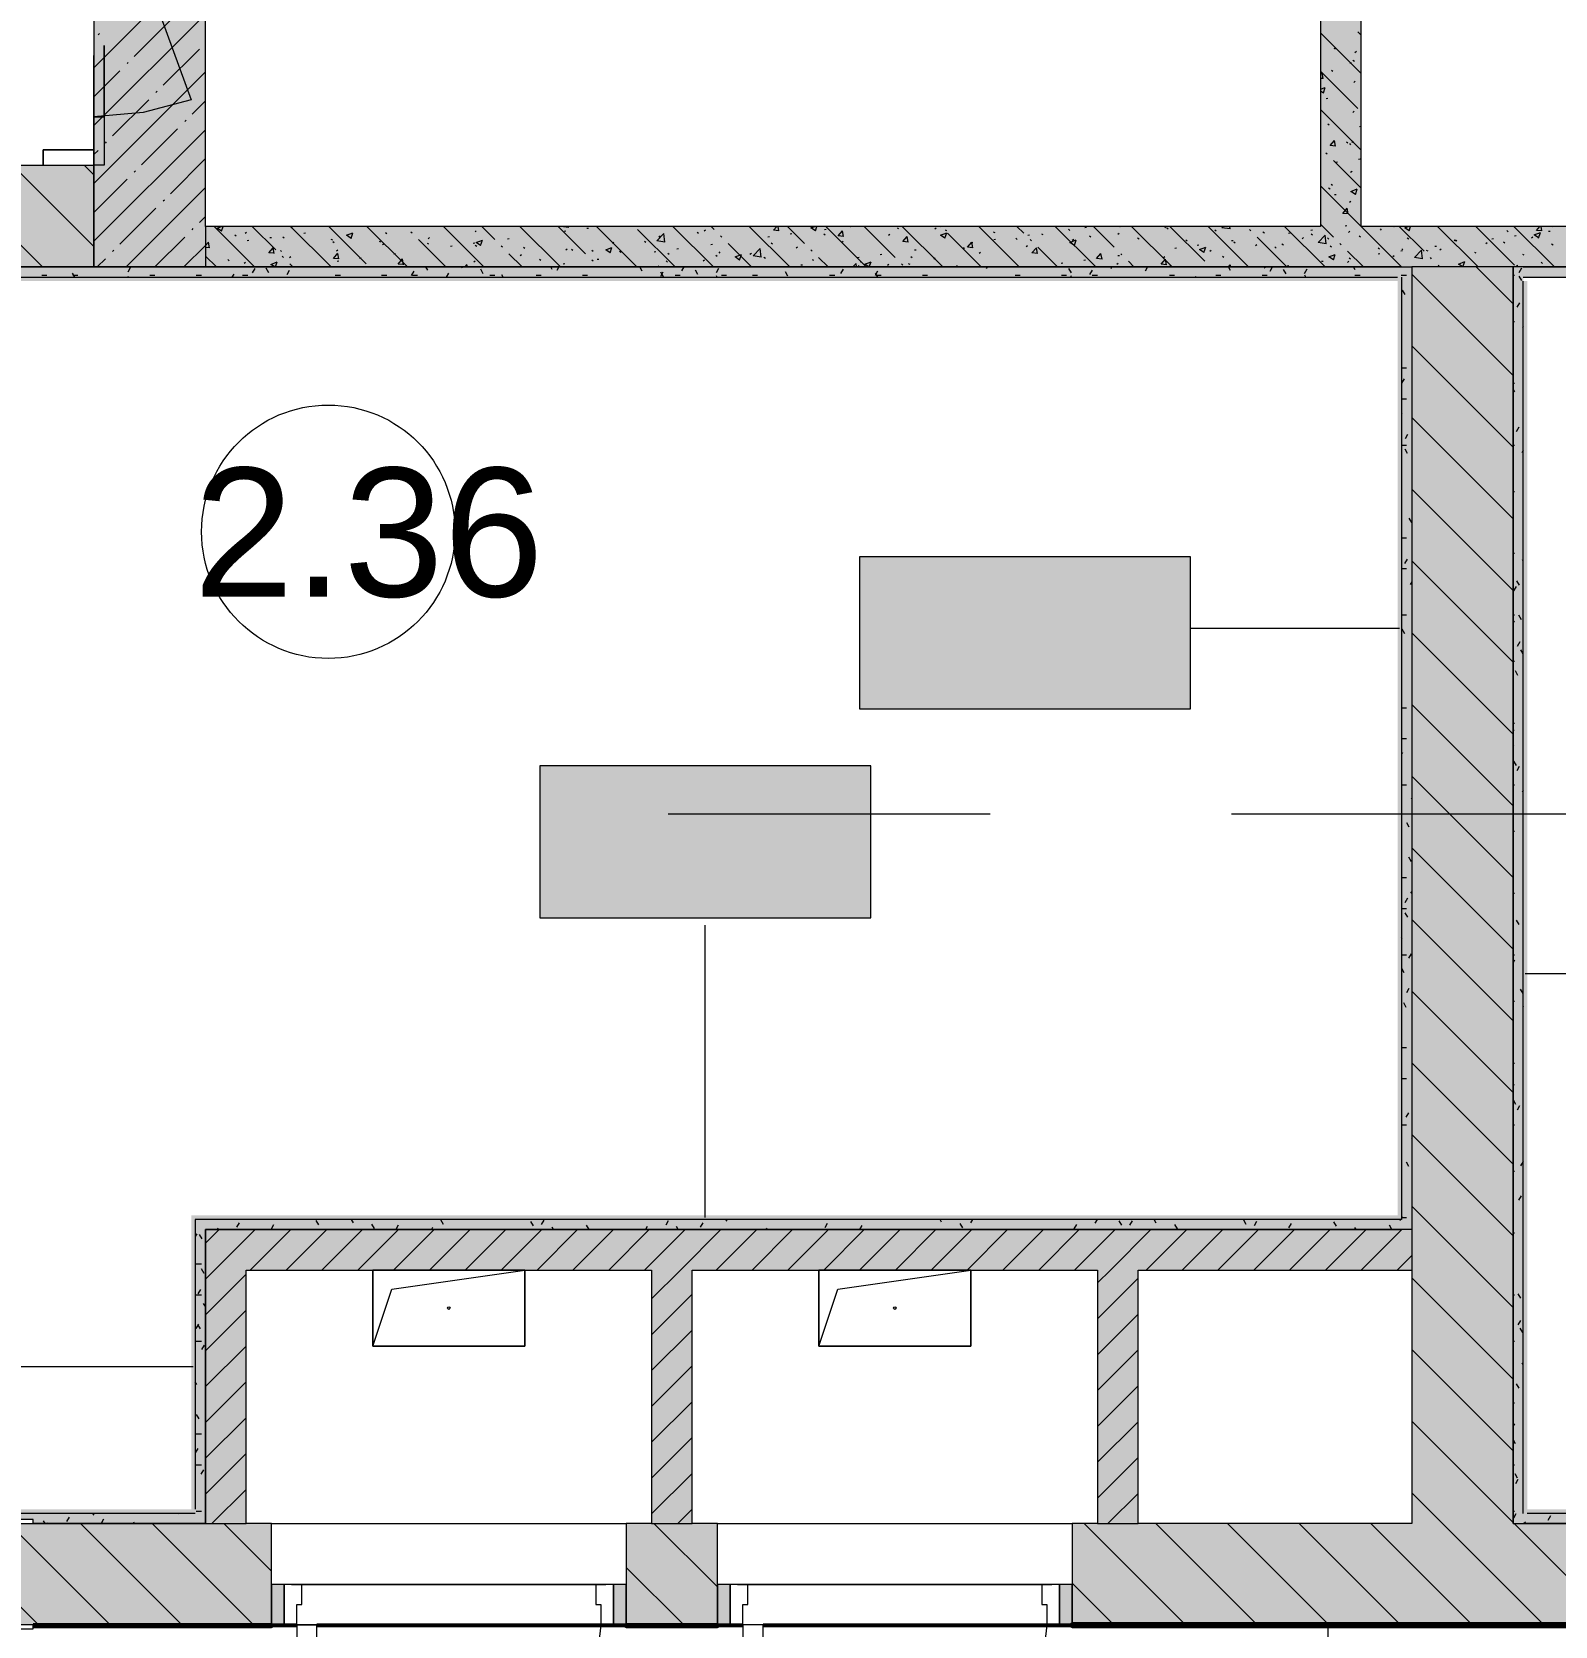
# Model space of a CAD drawing. Header units: millimetres. Extents: x -3817 to 677485, y -22715 to 103890.
# Drawn here: x 413426 to 416431, y 15317 to 18462 of the extents above; entities that cross this region are included whole.
import ezdxf

# ---------------------------------------------------------------- set-up
doc = ezdxf.new("R2010")
doc.units = ezdxf.units.MM
doc.layers.add('PDF _Геометрия', color=7, linetype='Continuous', true_color=0x1d1d1d)
doc.layers.add('PDF _Сплошная заливка', color=7, linetype='Continuous', true_color=0xffffff)
doc.layers.add('PDF _Текст', color=7, linetype='Continuous')
doc.styles.add('PDF GOST-Common', font='arial.ttf')

msp = doc.modelspace()

# ---------------------------------------------------------------- hatches: boundary and pattern name
at = {"layer": 'PDF _Сплошная заливка', "transparency": 33554559}
h = msp.add_hatch(color=256, dxfattribs=at)
h.paths.add_polyline_path([(415968.6, 18078), (416048.6, 18078), (416048.6, 18969), (415968.6, 18969), (415968.6, 18485.2)], flags=0)
h.paths.add_polyline_path([(416044.9, 19189), (416048.6, 19189), (416048.6, 23154.8), (416044.9, 23154.8), (416044.9, 19528.7)], flags=0)
for points in [[(413148.6, 17998), (413548.6, 17998), (413548.6, 18198), (412248.6, 18198), (412248.6, 17998), (412502.1, 17998)], [(414441.5, 17998), (416908.6, 17998), (416908.6, 18078), (413768.6, 18078), (413768.6, 17998)], [(416128.6, 17978), (416128.6, 17998), (412248.6, 17998), (412248.6, 17978), (416120.6, 17978)], [(416128.6, 16099), (416148.6, 16099), (416148.6, 17998), (416128.6, 17998), (416128.6, 16119)], [(416348.6, 15519), (416368.6, 15519), (416368.6, 17998), (416348.6, 17998), (416348.6, 16398.4)], [(414441.5, 16099), (416128.6, 16099), (416128.6, 16119), (413768.6, 16119), (413768.6, 16099), (413848.6, 16099)], [(415528.6, 16019), (416148.6, 16019), (416148.6, 16099), (413848.6, 16099), (413848.6, 16019), (414728.6, 16019)], [(413898.6, 15319), (413923.6, 15319), (413923.6, 15399), (413898.6, 15399), (413898.6, 15355)]]:
    msp.add_hatch(color=256, dxfattribs=at).paths.add_polyline_path(points)
at = {"layer": 'PDF _Сплошная заливка', "true_color": 0x73b588, "transparency": 33554559}
for points in [[(414441.5, 17970), (416120.6, 17970), (416120.6, 17978), (412268.6, 17978), (412268.6, 17970), (413148.6, 17970)], [(416120.6, 16119), (416128.6, 16119), (416128.6, 17978), (416120.6, 17978), (416120.6, 16127)], [(415734.5, 16119), (416120.6, 16119), (416120.6, 16127), (413748.6, 16127), (413748.6, 16119), (414441.5, 16119)]]:
    msp.add_hatch(color=103, dxfattribs=at).paths.add_polyline_path(points)
at = {"layer": 'PDF _Сплошная заливка', "transparency": 33554559}
h = msp.add_hatch(color=256, dxfattribs=at)
h.paths.add_polyline_path([(412396.7, 15519), (412418.6, 15519), (412418.6, 15527), (412448.6, 15527), (412448.6, 15539), (412268.6, 15539), (412268.6, 15519)], flags=0)
h.paths.add_polyline_path([(413768.6, 15519), (413768.6, 15539), (413398.6, 15539), (413398.6, 15527), (413428.6, 15527), (413428.6, 15519)], flags=0)
at = {"layer": 'PDF _Сплошная заливка', "true_color": 0x73b588, "transparency": 33554559}
h = msp.add_hatch(color=103, dxfattribs=at)
h.paths.add_polyline_path([(413748.6, 15539), (413748.6, 15547), (413398.6, 15547), (413398.6, 15539)], flags=0)
h.paths.add_polyline_path([(412396.7, 15539), (412448.6, 15539), (412448.6, 15547), (412276.6, 15547), (412276.6, 15539)], flags=0)
at = {"layer": 'PDF _Сплошная заливка', "transparency": 33554559}
h = msp.add_hatch(color=256, dxfattribs=at)
h.paths.add_polyline_path([(416368.6, 15519), (416673.6, 15520.8), (416673.6, 15527), (416703.6, 15527), (416703.6, 15539), (416368.6, 15539)], flags=0)
h.paths.add_polyline_path([(417653.6, 15527), (417658.6, 15527), (417658.6, 15539), (417653.6, 15539)], flags=0)
h = msp.add_hatch(color=256, dxfattribs=at)
h.paths.add_polyline_path([(414598.6, 15319), (414778.6, 15319), (414778.6, 15519), (414598.6, 15519), (414598.6, 15399)], flags=0)
h.paths.add_polyline_path([(412448.6, 15319), (412448.6, 15519), (412248.6, 15519), (412248.6, 15319), (412418.6, 15319)], flags=0)
h.paths.add_polyline_path([(413428.6, 15319), (413898.6, 15319), (413898.6, 15519), (413398.6, 15519), (413398.6, 15319)], flags=0)
h = msp.add_hatch(color=256, dxfattribs=at)
h.paths.add_polyline_path([(415478.6, 15319), (416703.6, 15319), (416703.6, 15519), (415478.6, 15519), (415478.6, 15399)], flags=0)
h.paths.add_polyline_path([(417653.6, 15319), (417658.6, 15319), (417658.6, 15519), (417653.6, 15519), (417653.6, 15355)], flags=0)

# ---------------------------------------------------------------- linework, layer by layer
at = {"layer": 'PDF _Геометрия', "color": 9, "lineweight": 9, "true_color": 0xc0c0c0}
for points in [[(412248.6, 18969), (413548.6, 18969), (413548.6, 17998), (413768.6, 17998), (413548.6, 17998), (413548.6, 18198), (412248.6, 18198)], [(413768.6, 18078), (413768.6, 18969), (415968.6, 18969), (415968.6, 18078)], [(416828.6, 18078), (416048.6, 18078), (416048.6, 18969), (416828.6, 18969)], [(416348.6, 15519), (416348.6, 17998)], [(413848.6, 16099), (413768.6, 16099)], [(415608.6, 15519), (415608.6, 16019), (416148.6, 16019), (416148.6, 15519)]]:
    msp.add_lwpolyline(points, close=True, dxfattribs=at)
at = {"layer": 'PDF _Геометрия', "color": 7, "lineweight": 9}
for points in [[(413548.6, 18854), (413740.2, 18327.8), (413645.9, 18302.5), (413548.6, 18294)], [(413374.9, 18199), (413548.6, 18199), (413548.6, 18415.3)], [(412248.6, 17998), (413548.6, 17998), (412248.6, 17998), (412248.6, 17978), (412248.6, 17970), (412248.6, 17837.9), (412248.6, 17785.7), (412248.6, 17530.3), (412248.6, 17785.7), (412248.6, 17837.9), (412248.6, 17970), (412248.6, 17978), (412248.6, 17998), (412248.6, 18198)], [(413768.6, 18078), (413768.6, 17998), (416128.6, 17998), (416148.6, 17998), (416148.6, 16099), (416128.6, 16099), (413848.6, 16099), (416128.6, 16099)], [(416128.6, 17998), (413768.6, 17998)], [(416368.6, 17998), (416908.6, 17998), (416368.6, 17998), (416348.6, 17998), (416148.6, 17998), (416148.6, 16099), (416148.6, 16019)], [(412268.6, 17978), (416120.6, 17978)], [(416128.6, 17978), (416128.6, 16119), (416120.6, 16119), (413768.6, 16119)], [(416368.6, 15539), (416368.6, 17970)], [(416124.6, 17284.6), (415712.1, 17284.6)], [(414754.7, 16123), (414754.7, 16699.7)], [(416372.6, 16603.8), (416783.6, 16603.8)], [(413748.6, 16119), (413748.6, 15547)], [(413768.6, 15519), (413428.6, 15519), (413768.6, 15519), (413768.6, 15539), (413768.6, 16099), (413768.6, 15539), (413768.6, 15519), (413848.6, 15519)], [(414098.6, 15869), (414136.1, 15981.5), (414398.6, 16019)], [(414978.6, 15869), (415016.1, 15981.5), (415278.6, 16019)], [(413744.6, 15828.3), (413332.1, 15828.3)], [(413748.6, 15539), (413398.6, 15539)], [(414648.6, 15519), (414728.6, 15519)], [(415528.6, 15519), (415608.6, 15519)], [(416348.6, 15519), (416368.6, 15519)], [(413428.6, 15319), (413898.6, 15319)], [(414598.6, 15319), (414778.6, 15319)], [(415983.2, 15318.5), (415983.2, 14762.7)]]:
    msp.add_lwpolyline(points, dxfattribs=at)
at = {"layer": 'PDF _Геометрия', "lineweight": 9}
for points in [[(413548.6, 18390.9), (413768.6, 18610.9)], [(413548.6, 18276.8), (413768.6, 18496.8)], [(413628.2, 18413.4), (413699.5, 18484.7)], [(413556.9, 18456.1), (413559.3, 18458.5)], [(413613.9, 18399.1), (413616.3, 18401.5)], [(413685.2, 18356.4), (413756.5, 18427.6)], [(413548.6, 18333.8), (413599.7, 18384.9)], [(413548.6, 18162.8), (413768.6, 18382.8)], [(413670.9, 18342.1), (413673.3, 18344.5)], [(413585.4, 18256.6), (413656.7, 18327.8)], [(413742.2, 18299.3), (413768.6, 18325.7)], [(413728, 18285.1), (413730.3, 18287.4)], [(413548.6, 18048.7), (413768.6, 18268.7)], [(413571.2, 18242.3), (413573.5, 18244.7)], [(413642.4, 18199.5), (413713.7, 18270.8)], [(413548.6, 18219.8), (413556.9, 18228)], [(413699.5, 18142.5), (413768.6, 18211.7)], [(413447.3, 17998), (413247.3, 18198)], [(413548.6, 18038.1), (413388.7, 18198)], [(413548.6, 18179.5), (413530.1, 18198)], [(413628.2, 18185.3), (413630.5, 18187.6)], [(413548.6, 18105.7), (413613.9, 18171)], [(413612, 17998), (413768.6, 18154.7)], [(413685.2, 18128.3), (413687.6, 18130.6)], [(413599.7, 18042.7), (413670.9, 18114)], [(413756.5, 18085.5), (413768.6, 18097.6)], [(413669, 17998), (413728, 18057)], [(413742.2, 18071.2), (413744.6, 18073.6)], [(413585.4, 18028.5), (413587.8, 18030.8)], [(413726, 17998), (413768.6, 18040.6)], [(413555, 17998), (413571.2, 18014.2)], [(416348.6, 17925.1), (416275.7, 17998)], [(416348.6, 17783.6), (416148.6, 17983.6)], [(416348.6, 17642.2), (416148.6, 17842.2)], [(416348.6, 17500.8), (416148.6, 17700.8)], [(416348.6, 17359.4), (416148.6, 17559.4)], [(416348.6, 17218), (416148.6, 17418)], [(416348.6, 17076.5), (416148.6, 17276.5)], [(416348.6, 16935.1), (416148.6, 17135.1)], [(416348.6, 16793.7), (416148.6, 16993.7)], [(416348.6, 16652.3), (416148.6, 16852.3)], [(416348.6, 16510.9), (416148.6, 16710.9)], [(416348.6, 16369.4), (416148.6, 16569.4)], [(416348.6, 16228), (416148.6, 16428)], [(416348.6, 16086.6), (416148.6, 16286.6)], [(416348.6, 15945.2), (416148.6, 16145.2)], [(413768.6, 16001.3), (413848.6, 16081.3), (413866.4, 16099)], [(413768.6, 16072), (413795.7, 16099)], [(413857.1, 16019), (413937.1, 16099)], [(413927.8, 16019), (414007.8, 16099)], [(413998.5, 16019), (414078.5, 16099)], [(414069.2, 16019), (414149.2, 16099)], [(414139.9, 16019), (414219.9, 16099)], [(414210.6, 16019), (414290.6, 16099)], [(414281.3, 16019), (414361.3, 16099)], [(414352.1, 16019), (414432.1, 16099)], [(414422.8, 16019), (414502.8, 16099)], [(414493.5, 16019), (414573.5, 16099)], [(414564.2, 16019), (414644.2, 16099)], [(414634.9, 16019), (414714.9, 16099)], [(414648.6, 15962), (414705.6, 16019), (414785.6, 16099)], [(414776.3, 16019), (414856.3, 16099)], [(414847, 16019), (414927, 16099)], [(414917.7, 16019), (414997.7, 16099)], [(414988.5, 16019), (415068.5, 16099)], [(415059.2, 16019), (415139.2, 16099)], [(415129.9, 16019), (415209.9, 16099)], [(415200.6, 16019), (415280.6, 16099)], [(415271.3, 16019), (415351.3, 16099)], [(415342, 16019), (415422, 16099)], [(415412.7, 16019), (415492.7, 16099)], [(415483.4, 16019), (415563.4, 16099)], [(415528.6, 15993.5), (415554.1, 16019), (415634.1, 16099)], [(415624.8, 16019), (415704.8, 16099)], [(415695.6, 16019), (415775.6, 16099)], [(415766.3, 16019), (415846.3, 16099)], [(415837, 16019), (415917, 16099)], [(415907.7, 16019), (415987.7, 16099)], [(415978.4, 16019), (416058.4, 16099)], [(416049.1, 16019), (416129.1, 16099)], [(416119.8, 16019), (416148.6, 16047.8)], [(413768.6, 15930.6), (413848.6, 16010.6)], [(415528.6, 15922.8), (415608.6, 16002.8)], [(416348.6, 15803.8), (416148.6, 16003.8)], [(414648.6, 15891.3), (414728.6, 15971.3)], [(413768.6, 15859.8), (413848.6, 15939.8)], [(415528.6, 15852.1), (415608.6, 15932.1)], [(414648.6, 15820.6), (414728.6, 15900.6)], [(413768.6, 15789.1), (413848.6, 15869.1)], [(415528.6, 15781.4), (415608.6, 15861.4)], [(416348.6, 15662.3), (416148.6, 15862.3)], [(414648.6, 15749.9), (414728.6, 15829.9)], [(413768.6, 15718.4), (413848.6, 15798.4)], [(415528.6, 15710.7), (415608.6, 15790.7)], [(414648.6, 15679.2), (414728.6, 15759.2)], [(413768.6, 15647.7), (413848.6, 15727.7)], [(415528.6, 15639.9), (415608.6, 15719.9)], [(416348.6, 15520.9), (416148.6, 15720.9)], [(414648.6, 15608.5), (414728.6, 15688.5)], [(413768.6, 15577), (413848.6, 15657)], [(415528.6, 15569.2), (415608.6, 15649.2)], [(414648.6, 15537.8), (414728.6, 15617.8)], [(413781.3, 15519), (413848.6, 15586.3)], [(415549.1, 15519), (415608.6, 15578.5)], [(416409.1, 15319), (416209.1, 15519), (416148.6, 15579.5)], [(414700.6, 15519), (414728.6, 15547.1)], [(413722.1, 15319), (413522.1, 15519)], [(413863.5, 15319), (413663.5, 15519)], [(413898.6, 15425.3), (413805, 15519)], [(414778.6, 15393.9), (414653.5, 15519)], [(415702, 15319), (415502, 15519)], [(415843.4, 15319), (415643.4, 15519)], [(415984.9, 15319), (415784.9, 15519)], [(416126.3, 15319), (415926.3, 15519)], [(416267.7, 15319), (416067.7, 15519)], [(416550.5, 15319), (416350.5, 15519)], [(413580.7, 15319), (413398.6, 15501.1)], [(414712.1, 15319), (414598.6, 15432.4)], [(415560.6, 15319), (415478.6, 15401)], [(413439.3, 15319), (413398.6, 15359.6)]]:
    msp.add_lwpolyline(points, dxfattribs=at)
at = {"layer": 'PDF _Геометрия', "color": 7, "lineweight": 9}
for points in [[(413568.6, 18294), (413568.6, 18435.1)], [(413548.6, 18294), (413568.6, 18294), (413568.6, 18199), (413548.6, 18199)], [(415712.1, 17426.4), (415059, 17426.4), (415059, 17126.5), (415712.1, 17126.5)], [(415081.2, 17013.6), (414428.1, 17013.6), (414428.1, 16713.6), (415081.2, 16713.6)], [(414398.6, 16019), (414398.6, 15869), (414098.6, 15869), (414098.6, 16019)], [(414398.6, 16019), (414098.6, 16019), (414098.6, 15869), (414398.6, 15869)], [(415278.6, 16019), (415278.6, 15869), (414978.6, 15869), (414978.6, 16019)], [(415278.6, 16019), (414978.6, 16019), (414978.6, 15869), (415278.6, 15869)], [(416673.6, 15519), (416368.6, 15519)]]:
    msp.add_lwpolyline(points, close=True, dxfattribs=at)
at = {"layer": 'PDF _Геометрия', "color": 252, "lineweight": 9, "true_color": 0x878787}
for points in [[(416048.6, 18379.6), (415968.6, 18459.6)], [(416048.6, 18455.1), (416042, 18461.7)], [(415994.9, 18429.8), (415997.8, 18428)], [(416026.7, 18400.5), (416030, 18401)], [(416032.4, 18405.9), (416035.3, 18404.1)], [(416036.6, 18421.4), (416039.3, 18423.4)], [(416042, 18310.8), (415968.6, 18384.2)], [(415968.6, 18377.9), (415971.5, 18381.3)], [(415968.6, 18370.6), (415973.6, 18370.2)], [(415973.6, 18370.1), (415971.5, 18381.3)], [(415990.2, 18386.5), (415992.7, 18384.2)], [(415968.6, 18348.7), (415978, 18352.3)], [(415968.6, 18345.4), (415974.4, 18341.6)], [(415974.4, 18341.5), (415978, 18352.2)], [(416034.5, 18362.2), (416037.1, 18364.3)], [(416048.6, 18228.7), (415968.6, 18308.7)], [(415979.9, 18330.4), (415983.2, 18330.9)], [(416032.3, 18303), (416035, 18305.1)], [(415982.9, 18280.4), (415985.4, 18278.1)], [(416045.4, 18275.1), (416048.6, 18275.5)], [(415998.3, 18236.4), (415987.6, 18237.4), (415996.2, 18247.6)], [(415998.3, 18236.4), (415996.2, 18247.5)], [(416019.9, 18244.6), (416022.7, 18242.8)], [(416030.2, 18243.8), (416032.8, 18245.9)], [(415981.7, 18220.3), (415979.1, 18222.8)], [(416025.5, 18241.4), (416028, 18239.1)], [(416043.2, 18210.8), (416046.5, 18211.2)], [(416048.6, 18153.3), (415994.2, 18207.8)], [(415998.7, 18204.9), (416002, 18205.4)], [(416028, 18184.7), (416030.7, 18186.7)], [(416128.5, 17998), (416048.5, 18078), (415968.6, 18157.9)], [(415984.5, 18154.2), (415987.3, 18152.4)], [(415989.7, 18161.3), (415992.2, 18159.1)], [(416037.3, 18141), (416028.4, 18147), (416040.9, 18151.8)], [(416037.3, 18141), (416040.9, 18151.7)], [(415996.4, 18140.7), (415999.7, 18141.1)], [(416025.8, 18125.5), (416028.5, 18127.5)], [(416022.9, 18102.7), (416012.3, 18103.6), (416020.9, 18113.8)], [(416022.9, 18102.6), (416020.9, 18113.8)], [(413865.5, 17998), (413785.5, 18078)], [(413800.4, 18068.7), (413791.6, 18074.6), (413800.4, 18078)], [(413800.5, 18068.6), (413803.6, 18078)], [(413826.4, 18061.2), (413829.2, 18059.4)], [(413846.9, 18064.4), (413849.6, 18066.4)], [(413907.2, 18031.7), (413861, 18078)], [(413895.3, 18056), (413898.6, 18056.4)], [(413921.3, 18057.2), (413924.1, 18055.4)], [(414016.3, 17998), (413936.3, 18078)], [(413936.7, 18075.7), (413939.4, 18077.8)], [(413962.7, 18064.8), (413966, 18065.3)], [(414085.7, 18004.1), (414011.8, 18078)], [(414056, 18054.4), (414047.1, 18060.4), (414059.6, 18065.2)], [(414056, 18054.4), (414059.6, 18065.1)], [(414167.2, 17998), (414087.2, 18078)], [(414123.8, 18066.1), (414126.3, 18063.8)], [(414176.3, 18064.4), (414173.8, 18066.9)], [(414208, 18053.8), (414210.7, 18055.8)], [(414318.1, 17998), (414238.1, 18078)], [(414300.4, 18067.1), (414303, 18069.2)], [(414339.7, 18051.9), (414313.6, 18078)], [(414364.2, 18053.7), (414367.5, 18054.2)], [(414468.9, 17998), (414388.9, 18078)], [(414518.2, 18024.2), (414464.4, 18078)], [(414475.1, 18078), (414485.2, 18076.4)], [(414476.5, 18068.5), (414479.8, 18069)], [(414485.3, 18076.4), (414485.1, 18078)], [(414521, 18074.4), (414524.3, 18074.8)], [(414619.8, 17998), (414539.8, 18078)], [(414695.3, 17998), (414621.3, 18072)], [(414675, 18047), (414659.2, 18049.4), (414673, 18063.9)], [(414662.9, 18057.7), (414665.6, 18059.7)], [(414675, 18046.9), (414673, 18063.8)], [(414770.7, 17998), (414690.7, 18078)], [(414738.6, 18066.8), (414741.1, 18064.5)], [(414752.7, 18069.1), (414755.4, 18071.1)], [(414772.2, 18072), (414766.2, 18078)], [(414787.3, 18056.9), (414784.8, 18059.4)], [(414921.5, 17998), (414841.5, 18078)], [(414878, 18057.4), (414881.3, 18057.8)], [(414899.8, 18069.4), (414889.2, 18070.3), (414895.7, 18078)], [(414899.8, 18069.3), (414898.2, 18078)], [(414950.7, 18044.3), (414917, 18078)], [(414922.5, 18063.3), (414925.8, 18063.7)], [(414971.9, 18069.1), (414963.1, 18075), (414970.8, 18078)], [(414971.9, 18069), (414975, 18078)], [(414988.6, 18063.4), (414991.1, 18061.1)], [(414989.8, 18072.1), (414993.1, 18072.6)], [(415072.4, 17998), (414992.4, 18078)], [(415027.4, 18058.2), (415016.7, 18059.1), (415025.3, 18069.4)], [(415027.4, 18058.2), (415025.3, 18069.3)], [(415040.6, 18078), (415041, 18077.7)], [(415129.3, 18016.7), (415067.9, 18078)], [(415116.4, 18060.4), (415119, 18062.5)], [(415133.1, 18075.5), (415136, 18073.7)], [(415223.3, 17998), (415143.3, 18078)], [(415154.9, 18047.1), (415144.3, 18048), (415152.8, 18058.2)], [(415154.9, 18047), (415152.8, 18058.1)], [(415207.7, 18073), (415210.3, 18075)], [(415227.4, 18054.8), (415218.6, 18060.8), (415231.1, 18065.6)], [(415219.8, 18077), (415218.8, 18078)], [(415227.5, 18054.8), (415231.1, 18065.5)], [(415228, 18071.5), (415230.9, 18069.7)], [(415298.8, 17998), (415232.3, 18064.4)], [(415374.2, 17998), (415294.2, 18078)], [(415323, 18067.5), (415325.8, 18065.7)], [(415367.6, 18054.5), (415370, 18052.3)], [(415383.2, 18064.4), (415369.6, 18078)], [(415391.3, 18061), (415394.6, 18061.5)], [(415417.9, 18063.5), (415420.7, 18061.7)], [(415525, 17998), (415445, 18078)], [(415471.3, 18072.3), (415473.7, 18070.1)], [(415503.6, 18075.8), (415506.9, 18076.2)], [(415512.8, 18059.5), (415515.6, 18057.7)], [(415561.7, 18036.8), (415520.5, 18078)], [(415568.7, 18062.4), (415571.4, 18064.4)], [(415572.3, 18078), (415573, 18077.6)], [(415675.9, 17998), (415595.9, 18078)], [(415607.7, 18055.5), (415610.5, 18053.7)], [(415661.1, 18075.7), (415663.8, 18077.8)], [(415665.1, 18075.4), (415668, 18073.5)], [(415740.3, 18009.1), (415671.4, 18078)], [(415826.8, 17998), (415746.8, 18078)], [(415760, 18071.3), (415762.9, 18069.5)], [(415790, 18073), (415774.1, 18075.5), (415776.6, 18078)], [(415790, 18073), (415789.4, 18078)], [(415830.8, 18069.5), (415828.3, 18072)], [(415902.2, 17998), (415843.4, 18056.9)], [(415855, 18067.3), (415857.8, 18065.5)], [(415977.6, 17998), (415897.6, 18078)], [(415905.1, 18064.7), (415908.4, 18065.1)], [(415932.4, 18053.8), (415935, 18055.8)], [(415949.6, 18070.6), (415952.9, 18071)], [(415949.9, 18063.3), (415952.7, 18061.5)], [(415979.7, 18043.6), (415963.9, 18046.1), (415977.8, 18060.5)], [(415994.2, 18056.9), (415973.1, 18078), (415968.6, 18082.5)], [(415979.7, 18043.6), (415977.8, 18060.4)], [(415982.4, 18055.2), (415984.8, 18053)], [(416017, 18079.4), (416020.3, 18079.9)], [(416023.7, 18066.3), (416026.3, 18068.3)], [(416044.8, 18059.3), (416047.6, 18057.5)], [(416086.1, 18073), (416088.5, 18070.8)], [(416113.5, 18077.7), (416113.9, 18078)], [(416172.8, 18029.2), (416124, 18078)], [(416143.4, 18069.5), (416134.6, 18075.4), (416141.3, 18078)], [(416139.7, 18055.3), (416142.5, 18053.5)], [(416143.4, 18069.4), (416146.3, 18078)], [(416279.4, 17998), (416199.4, 18078)], [(416351.3, 18001.6), (416275.9, 18077)], [(416306.6, 18053.6), (416309.9, 18054)], [(416336, 18069.6), (416338.5, 18067.3)], [(416430.2, 17998), (416350.2, 18078)], [(416351.1, 18059.4), (416354.4, 18059.9)], [(416384.8, 18055.7), (416387.4, 18057.7)], [(416398.9, 18055.2), (416390.1, 18061.2), (416402.5, 18066)], [(416405.5, 18069.2), (416394.9, 18070.2), (416401.5, 18078)], [(416398.9, 18055.1), (416402.5, 18065.9)], [(416405.5, 18069.2), (416403.9, 18078)], [(416418.5, 18068.3), (416421.8, 18068.7)], [(416426.7, 18077), (416425.7, 18078)], [(413768.6, 18040), (413774.7, 18047.2)], [(413768.6, 18036.8), (413776.7, 18036.1)], [(413776.8, 18036), (413774.7, 18047.1)], [(413850.8, 18050.1), (413854.1, 18050.6)], [(413904.3, 18024.9), (413893.6, 18025.8), (413902.2, 18036)], [(413904.3, 18024.8), (413902.2, 18036)], [(413916.4, 18030.5), (413918.9, 18028.2)], [(414016.2, 18053.1), (414019, 18051.3)], [(414020.1, 18048.3), (414022.6, 18046)], [(414031.8, 18013.7), (414021.2, 18014.7), (414029.7, 18024.9)], [(414026.9, 18029.9), (414029.6, 18031.9)], [(414031.8, 18013.7), (414029.8, 18024.8)], [(414111.1, 18049.1), (414114, 18047.3)], [(414118.2, 18042.4), (414120.9, 18044.4)], [(414140, 18024.2), (414143.4, 18024.7)], [(414242.7, 17998), (414188.8, 18051.9)], [(414206, 18045.1), (414208.9, 18043.3)], [(414252.3, 18039), (414255.6, 18039.4)], [(414296.8, 18044.9), (414300.2, 18045.3)], [(414301, 18041.1), (414303.8, 18039.3)], [(414311.5, 18040.2), (414302.6, 18046.2), (414315.1, 18050.9)], [(414311.5, 18040.1), (414315.1, 18050.9)], [(414354.8, 18036.8), (414352.3, 18039.3)], [(414393.6, 17998), (414367.4, 18024.2)], [(414389.5, 18020.4), (414392.1, 18022.5)], [(414395.9, 18037.1), (414398.7, 18035.3)], [(414479.3, 18031.8), (414482, 18033.9)], [(414490.8, 18033.1), (414493.6, 18031.3)], [(414531.2, 18031.2), (414533.7, 18028.9)], [(414567, 18026), (414558.2, 18031.9), (414570.6, 18036.7)], [(414567, 18025.9), (414570.6, 18036.6)], [(414571.6, 18045.2), (414574.3, 18047.2)], [(414585.7, 18029.1), (414588.5, 18027.3)], [(414634.9, 18049), (414637.4, 18046.7)], [(414653.8, 18027.9), (414657.1, 18028.3)], [(414680.6, 18025.1), (414683.4, 18023.3)], [(414698.3, 18033.8), (414701.7, 18034.2)], [(414765.7, 18042.6), (414769, 18043.1)], [(414781.2, 18027.8), (414783.7, 18025.5)], [(414846.2, 17998), (414799.9, 18044.3)], [(414822.5, 18011.7), (414813.7, 18017.7), (414826.1, 18022.5)], [(414822.5, 18011.6), (414826.2, 18022.4)], [(414842.9, 18023.2), (414845.6, 18025.2)], [(414864.8, 18017.6), (414848.9, 18020), (414862.8, 18034.4)], [(414864.8, 18017.5), (414862.8, 18034.4)], [(414884.9, 18045.6), (414887.4, 18043.3)], [(414934.2, 18035.7), (414936.9, 18037.8)], [(414965.8, 18029.2), (414963.3, 18031.7)], [(415024, 18047.1), (415026.7, 18049.1)], [(415099.8, 18022.6), (415103.2, 18023.1)], [(415167.2, 18031.5), (415170.5, 18031.9)], [(415263.9, 18036.7), (415266.4, 18034.5)], [(415282.4, 18035.9), (415271.8, 18036.8), (415280.4, 18047.1)], [(415279.5, 18046.3), (415282.8, 18046.7)], [(415282.4, 18035.8), (415280.4, 18047)], [(415295.3, 18025.1), (415298, 18027.2)], [(415324, 18052.2), (415327.3, 18052.6)], [(415387.7, 18038.5), (415390.3, 18040.5)], [(415398.3, 18049.3), (415395.8, 18051.9)], [(415410, 18024.7), (415399.3, 18025.7), (415407.9, 18035.9)], [(415410, 18024.7), (415407.9, 18035.8)], [(415449.6, 17998), (415410.9, 18036.8)], [(415483, 18040.6), (415474.1, 18046.5), (415486.6, 18051.3)], [(415478.9, 18051), (415481.6, 18053)], [(415483, 18040.5), (415486.6, 18051.3)], [(415537.5, 18013.6), (415526.9, 18014.5), (415535.4, 18024.7)], [(415537.5, 18013.5), (415535.4, 18024.7)], [(415576.8, 18021.7), (415574.3, 18024.2)], [(415681, 18035.2), (415684.3, 18035.6)], [(415702.6, 18051.5), (415705.4, 18049.7)], [(415725.5, 18041), (415728.8, 18041.5)], [(415738.5, 18026.3), (415729.6, 18032.3), (415742.1, 18037.1)], [(415738.5, 18026.3), (415742.1, 18037)], [(415750.2, 18029), (415752.9, 18031.1)], [(415792.8, 18049.9), (415796.1, 18050.3)], [(415797.5, 18047.5), (415800.4, 18045.7)], [(415840, 18040.4), (415842.7, 18042.5)], [(415878.7, 18037.4), (415881.2, 18035.2)], [(415892.4, 18043.4), (415895.3, 18041.6)], [(415994, 18012.1), (415985.2, 18018.1), (415997.6, 18022.8)], [(415987.4, 18039.4), (415990.2, 18037.6)], [(415994, 18012), (415997.6, 18022.8)], [(416009.3, 18041.8), (416006.8, 18044.3)], [(416053.1, 17998), (416021.9, 18029.2)], [(416082.3, 18035.4), (416085.1, 18033.6)], [(416082.5, 18024.1), (416085.8, 18024.5)], [(416127, 18029.9), (416130.3, 18030.4)], [(416128.7, 18034), (416131.1, 18031.7)], [(416169.5, 18014.2), (416153.7, 18016.6), (416167.5, 18031.1)], [(416169.5, 18014.1), (416167.5, 18031)], [(416177.2, 18031.4), (416180, 18029.6)], [(416194.3, 18038.8), (416197.6, 18039.2)], [(416203.7, 18031.8), (416206.3, 18033.8)], [(416232.4, 18051.8), (416234.8, 18049.5)], [(416234.6, 18051.3), (416237.4, 18049.5)], [(416272.1, 18027.4), (416274.9, 18025.6)], [(416294.9, 18044.3), (416297.6, 18046.4)], [(416329.5, 18047.3), (416332.3, 18045.5)], [(416367, 18023.4), (416369.8, 18021.6)], [(416424.4, 18043.3), (416427.3, 18041.5)], [(413790.1, 17998), (413768.6, 18019.4)], [(413812.7, 18012.7), (413815.2, 18010.4)], [(413844.8, 18005.2), (413847.4, 18007.2)], [(413905.2, 17998), (413897.7, 18003.1), (413910.2, 18007.8)], [(413906.9, 17998), (413910.2, 18007.8)], [(413922.3, 18016.7), (413919.8, 18019.2)], [(413934.6, 18016.6), (413937.2, 18018.6)], [(413941, 17998), (413934.9, 18004.1)], [(414028.2, 18009.5), (414031.5, 18009.9)], [(414072.7, 18015.4), (414076, 18015.8)], [(414159.3, 18002.6), (414148.7, 18003.5), (414157.3, 18013.7)], [(414159.3, 18002.5), (414157.3, 18013.7)], [(414281, 17998), (414284.8, 18002.6)], [(414285.6, 17998), (414284.8, 18002.5)], [(414298.2, 18007.9), (414300.9, 18010)], [(414427.5, 18013.4), (414430, 18011.1)], [(414429.7, 17998.4), (414433, 17998.8)], [(414474.2, 18004.2), (414477.5, 18004.7)], [(414533.3, 18009.1), (414530.8, 18011.6)], [(414541.5, 18013.1), (414544.9, 18013.6)], [(414660.8, 17998.5), (414663.4, 18000.5)], [(414677.5, 18010), (414680, 18007.7)], [(414750.6, 18009.9), (414753.2, 18011.9)], [(414775.5, 18021.1), (414778.4, 18019.3)], [(414870.4, 18017.1), (414873.3, 18015.3)], [(414943, 18002), (414946.4, 18002.4)], [(414965.4, 18013), (414968.2, 18011.2)], [(414997, 17998), (414978.4, 18016.7)], [(415045.8, 17998), (415052.5, 18005)], [(415053.4, 17998), (415052.6, 18005)], [(415055.3, 18016.8), (415058.6, 18017.2)], [(415056.5, 18001.1), (415059, 17998.9)], [(415060.3, 18009), (415063.1, 18007.2)], [(415077.3, 17998), (415069.2, 18003.4), (415081.7, 18008.2)], [(415078.3, 17998), (415081.7, 18008.2)], [(415114.2, 18001.2), (415116.9, 18003.3)], [(415144.3, 18001.6), (415141.8, 18004.1)], [(415155.2, 18005), (415158, 18003.2)], [(415160.2, 18018.9), (415162.7, 18016.7)], [(415205.5, 18013.8), (415208.2, 18015.8)], [(415250.1, 18001), (415252.9, 17999.2)], [(415456.8, 18005.7), (415460.2, 18006.1)], [(415501.3, 18011.5), (415504.7, 18012)], [(415566.6, 18003.2), (415569.2, 18005.2)], [(415568.7, 18020.4), (415572, 18020.8)], [(415600.5, 17998), (415589.4, 18009.1)], [(415665, 18002.4), (415654.4, 18003.4), (415663, 18013.6)], [(415658.9, 18016.5), (415661.6, 18018.6)], [(415665, 18002.4), (415663, 18013.5)], [(415671.3, 18001.9), (415673.8, 17999.6)], [(415775, 18019.6), (415777.5, 18017.4)], [(415786.8, 17998), (415790.5, 18002.4)], [(415791.3, 17998), (415790.5, 18002.4)], [(415902.8, 18000.4), (415906.2, 18000.9)], [(415921.3, 17998.4), (415921.7, 17998)], [(415970.2, 18009.3), (415973.5, 18009.7)], [(416021.5, 18007.1), (416024.2, 18009.1)], [(416025, 18016.2), (416027.5, 18013.9)], [(416111.3, 18018.5), (416114, 18020.5)], [(416187.8, 18014.1), (416185.3, 18016.7)], [(416204, 17998), (416200.4, 18001.6)], [(416249.3, 17998), (416240.7, 18003.8), (416253.1, 18008.6)], [(416249.6, 17998), (416253.2, 18008.5)], [(416353.8, 17998), (416357.3, 18001.6)], [(416357.7, 17998), (416357.3, 18001.6)], [(416371.7, 17998.2), (416375, 17998.6)], [(416384.5, 17998), (416385.3, 17998.6)], [(416404, 18007.4), (416406.4, 18005.1)]]:
    msp.add_lwpolyline(points, dxfattribs=at)
at = {"layer": 'PDF _Геометрия', "color": 133, "lineweight": 9, "true_color": 0x52e2e2}
msp.add_lwpolyline([(413548.6, 18229), (413448.6, 18229), (413548.6, 18229)], dxfattribs=at)
msp.add_lwpolyline([(413548.6, 18229), (413448.6, 18229), (413548.6, 18229)], dxfattribs=at)
msp.add_lwpolyline([(413448.6, 18198), (413448.6, 18229)], close=True, dxfattribs=at)
msp.add_lwpolyline([(413448.6, 18198), (413448.6, 18229)], close=True, dxfattribs=at)
at = {"layer": 'PDF _Геометрия', "color": 253, "lineweight": 9, "true_color": 0x9b9b9b}
for points in [[(413620.2, 17996.2), (413615.2, 17987.5)], [(413851.6, 17997.7), (413851.5, 17998)], [(413866, 17995.1), (413860.9, 17986.4)], [(413893.3, 17986.6), (413888.2, 17995.3)], [(413934, 17991), (413929, 17982.3)], [(414207, 17991.8), (414203.4, 17998)], [(414275.1, 17995.8), (414273.8, 17998)], [(414316.7, 17984.7), (414311.7, 17993.4)], [(414452.8, 17992.9), (414449.8, 17998)], [(414466, 17998), (414462.1, 17991.3)], [(414630.5, 17989.9), (414625.8, 17998)], [(414712.3, 17998), (414707.8, 17990.2)], [(414740.1, 17982.8), (414735.1, 17991.5)], [(414780.9, 17994.8), (414775.9, 17986.1)], [(415026.6, 17993.7), (415021.6, 17985)], [(415310.6, 17998), (415309, 17995.1)], [(415435.7, 17997.2), (415435.3, 17998)], [(415477.3, 17986.1), (415472.3, 17994.8)], [(415518.1, 17991.5), (415513.1, 17982.8)], [(415557, 17998), (415554.7, 17994)], [(415627.4, 17998), (415622.7, 17989.9)], [(415791.1, 17991.3), (415787.2, 17998)], [(415859.1, 17995.3), (415857.6, 17998)], [(415873.5, 17997.5), (415868.5, 17988.8)], [(415900.8, 17984.2), (415895.8, 17992.9)], [(415941.5, 17993.4), (415936.5, 17984.7)], [(416036.8, 17992.3), (416033.6, 17998)], [(416365, 17995.3), (416359.9, 17986.6)], [(416401.7, 17998), (416401.6, 17997.8)], [(413445.6, 17982), (413455.7, 17982)], [(413511.1, 17978), (413506.4, 17986)], [(413506.6, 17982), (413516.6, 17982)], [(413616.7, 17978), (413616.1, 17979)], [(413659, 17982), (413669, 17982)], [(413750.4, 17982), (413760.5, 17982)], [(413824.3, 17984), (413820.9, 17978)], [(413841.8, 17982), (413851.9, 17982)], [(414024.7, 17982), (414034.8, 17982)], [(414116.2, 17982), (414126.2, 17982)], [(414179.7, 17989.9), (414174.7, 17981.2)], [(414177.1, 17982), (414187.2, 17982)], [(414247.8, 17985.9), (414243.2, 17978)], [(414329.5, 17982), (414339.6, 17982)], [(414355.8, 17978), (414353.3, 17982.2)], [(414421, 17982), (414431, 17982)], [(414512.4, 17982), (414522.5, 17982)], [(414671.2, 17987.8), (414666.2, 17979)], [(414672.1, 17978.7), (414667.1, 17987.4)], [(414695.3, 17982), (414705.3, 17982)], [(414778.1, 17978), (414776.7, 17980.3)], [(414786.7, 17982), (414796.8, 17982)], [(414847.7, 17982), (414857.7, 17982)], [(414917.8, 17979.8), (414912.8, 17988.5)], [(415000.1, 17982), (415010.1, 17982)], [(415094.6, 17989.6), (415089.6, 17980.9)], [(415094.9, 17978), (415090.5, 17985.5)], [(415091.5, 17982), (415101.6, 17982)], [(415183, 17982), (415193, 17982)], [(415200.4, 17978), (415200.2, 17978.5)], [(415365.8, 17982), (415375.9, 17982)], [(415457.3, 17982), (415467.3, 17982)], [(415476.4, 17980.4), (415475.1, 17978)], [(415518.2, 17982), (415528.3, 17982)], [(415670.6, 17982), (415680.7, 17982)], [(415722.2, 17979.3), (415721.4, 17978)], [(415762.1, 17982), (415772.1, 17982)], [(415853.5, 17982), (415863.6, 17982)], [(415939.5, 17978), (415937.4, 17981.7)], [(416036.4, 17982), (416046.5, 17982)], [(416127.8, 17982), (416128.6, 17982), (416137.9, 17982)], [(416348.6, 17982), (416351.3, 17982)], [(416365.9, 17971.1), (416360.8, 17979.8)], [(416135.4, 17943.6), (416130.3, 17952.3)], [(416360.9, 17927.3), (416355.8, 17918.6)], [(416348.6, 17890.5), (416351.3, 17890.5)], [(416368.6, 17879.8), (416367, 17877)], [(416128.6, 17799.1), (416137.9, 17799.1)], [(416133.4, 17777.1), (416128.6, 17768.9)], [(416348.6, 17768.6), (416351.3, 17768.6)], [(416351.7, 17751.8), (416348.6, 17757.1)], [(416128.6, 17738.1), (416137.9, 17738.1)], [(416129.3, 17709.1), (416128.6, 17707.9)], [(416359.8, 17681.6), (416354.8, 17672.9)], [(416128.6, 17646.7), (416137.9, 17646.7)], [(416140.4, 17667.4), (416135.4, 17658.7)], [(416348.6, 17646.7), (416351.3, 17646.7)], [(416140.5, 17629.9), (416135.5, 17638.6)], [(416368.6, 17635.9), (416365.9, 17631.2)], [(416348.6, 17555.2), (416351.3, 17555.2)], [(416148.6, 17493.9), (416143.7, 17502.5)], [(416128.6, 17463.8), (416137.9, 17463.8)], [(416348.6, 17433.3), (416351.3, 17433.3)], [(416128.6, 17402.8), (416137.9, 17402.8)], [(416139.3, 17421.7), (416134.3, 17413)], [(416368.6, 17417.7), (416367.1, 17420.3)], [(416148.6, 17376.8), (416145.5, 17371.3)], [(416354.6, 17367.8), (416349.6, 17359.1)], [(416361, 17370), (416355.9, 17378.7)], [(416128.6, 17311.4), (416137.9, 17311.4)], [(416348.6, 17311.4), (416351.3, 17311.4)], [(416350.5, 17299.8), (416348.6, 17296.5)], [(416365.1, 17302), (416360, 17310.7)], [(416134.6, 17274.5), (416129.5, 17283.2)], [(416361.7, 17258.1), (416356.6, 17249.4)], [(416368.6, 17234.8), (416364.1, 17242.6)], [(416348.6, 17220), (416351.3, 17220)], [(416148.6, 17193.9), (416148.5, 17193.6)], [(416358, 17192.3), (416353, 17201)], [(416128.6, 17128.5), (416137.9, 17128.5)], [(416348.6, 17098), (416351.3, 17098)], [(416350.9, 17082.6), (416348.6, 17086.5)], [(416128.6, 17067.6), (416137.9, 17067.6)], [(416349.4, 17054), (416348.6, 17052.7)], [(416130.1, 17039.9), (416128.6, 17037.4)], [(416355, 17014.6), (416350, 17023.3)], [(416360.6, 17012.4), (416355.6, 17003.7)], [(416128.6, 16976.1), (416137.9, 16976.1)], [(416348.6, 16976.1), (416351.3, 16976.1)], [(416368.6, 16965.4), (416366.7, 16962)], [(416148.6, 16950.1), (416147.4, 16947.9)], [(416143.8, 16892.7), (416138.8, 16901.4)], [(416348.6, 16884.7), (416351.3, 16884.7)], [(416147.9, 16824.6), (416142.9, 16833.3)], [(416129, 16794.1), (416128.6, 16793.5)], [(416128.6, 16793.2), (416137.9, 16793.2)], [(416148.6, 16762.4), (416147, 16765.3)], [(416140.2, 16752.5), (416135.1, 16743.8)], [(416348.6, 16762.8), (416351.3, 16762.8)], [(416128.6, 16732.3), (416137.9, 16732.3)], [(416140.8, 16715), (416135.8, 16723.7)], [(416360.2, 16700.8), (416355.1, 16709.5)], [(416129.7, 16673.3), (416128.6, 16675.1)], [(416128.6, 16640.8), (416137.9, 16640.8)], [(416147.2, 16642.8), (416142.2, 16634.1)], [(416348.6, 16640.8), (416351.3, 16640.8)], [(416133.8, 16605.3), (416128.7, 16614)], [(416351.3, 16630.6), (416348.6, 16625.9)], [(416137.8, 16537.3), (416132.8, 16546)], [(416143.1, 16574.8), (416138.1, 16566.1)], [(416348.6, 16549.4), (416351.3, 16549.4)], [(416368.3, 16564.7), (416363.3, 16573.5)], [(416368.6, 16538.7), (416368.6, 16538.6)], [(416128.6, 16458), (416137.9, 16458)], [(416348.6, 16427.5), (416351.3, 16427.5)], [(416128.6, 16397), (416137.9, 16397)], [(416350.2, 16384.9), (416348.6, 16382.1)], [(416142, 16329.1), (416137, 16320.4)], [(416354.2, 16345.4), (416349.2, 16354.1)], [(416361.4, 16343.2), (416356.4, 16334.5)], [(416128.6, 16305.6), (416137.9, 16305.6)], [(416348.6, 16305.6), (416351.3, 16305.6)], [(416148.6, 16279.5), (416148.2, 16278.7)], [(416143, 16223.5), (416138, 16232.2)], [(416368.5, 16233.5), (416363.4, 16224.8)], [(416348.6, 16214.1), (416351.3, 16214.1)], [(416364.4, 16165.5), (416359.3, 16156.8)], [(413834.9, 16112.5), (413829.9, 16103.8)], [(413902.9, 16108.4), (413897.9, 16099.7)], [(413992.4, 16108.1), (413987.3, 16116.8)], [(414049.8, 16119), (414049.2, 16117.9)], [(414060.4, 16112.1), (414056.4, 16119)], [(414102, 16101), (414097, 16109.7)], [(414148.7, 16107.3), (414143.9, 16099)], [(414238.1, 16109.2), (414233.1, 16117.9)], [(414415.8, 16106.2), (414410.8, 16114.9)], [(414436, 16117.4), (414431, 16108.7)], [(414455.1, 16099), (414452.4, 16103.7)], [(414525.5, 16099.1), (414520.4, 16107.8)], [(414640.1, 16105.1), (414636.6, 16099)], [(414681.8, 16116.3), (414676.8, 16107.6)], [(414701.5, 16099), (414698.1, 16104.8)], [(414749.8, 16112.2), (414744.8, 16103.5)], [(414797.6, 16115.4), (414795.5, 16119)], [(414995.5, 16111.1), (414990.5, 16102.4)], [(415063.6, 16107), (415058.9, 16099)], [(415221, 16113.5), (415217.9, 16119)], [(415262.7, 16102.4), (415257.6, 16111.1)], [(415281.7, 16119), (415277.9, 16112.5)], [(415487, 16108.9), (415482, 16100.2)], [(415528, 16119), (415523.6, 16111.4)], [(415534.8, 16118.7), (415534.6, 16119)], [(415576.4, 16107.5), (415571.4, 16116.3)], [(415596.7, 16116), (415591.7, 16107.3)], [(415644.5, 16111.6), (415640.2, 16119)], [(415686.1, 16100.5), (415681.1, 16109.2)], [(415822.2, 16108.6), (415817.1, 16117.4)], [(415842.4, 16114.9), (415837.4, 16106.2)], [(415910.5, 16110.8), (415905.4, 16102.1)], [(415999.9, 16105.7), (415994.9, 16114.4)], [(416109.3, 16099), (416104.5, 16107.3)], [(416126.3, 16119), (416124.8, 16116.3)], [(416129.8, 16125), (416128.6, 16123)], [(416128.6, 16122.7), (416137.9, 16122.7)], [(413751.6, 16090.2), (413748.6, 16085)], [(413761.9, 16080.6), (413756.8, 16089.3)], [(413793.3, 16101.4), (413791.9, 16099)], [(414216.7, 16103.2), (414214.3, 16099)], [(414877.5, 16099), (414875.8, 16101.8)], [(416038.9, 16099), (416036.5, 16103.2)], [(416348.6, 16092.2), (416351.3, 16092.2)], [(413750.4, 16031.2), (413760.5, 16031.2)], [(413765.9, 16012.5), (413760.9, 16021.2)], [(413758.7, 15980.5), (413753.7, 15971.8)], [(413750.4, 15970.3), (413760.5, 15970.3)], [(413768.6, 15946.9), (413765, 15953.2)], [(416348.6, 15970.3), (416351.3, 15970.3)], [(416363.5, 15963.6), (416358.4, 15972.3)], [(416363.3, 15919.8), (416358.2, 15911.1)], [(413754.6, 15912.5), (413749.6, 15903.8)], [(413758.9, 15902.9), (413753.8, 15911.6)], [(416367.5, 15895.6), (416362.5, 15904.3)], [(413750.4, 15878.8), (413760.5, 15878.8)], [(413765.8, 15870.9), (413760.7, 15862.1)], [(416348.6, 15878.8), (416351.3, 15878.8)], [(416368.6, 15832.7), (416366.6, 15836.3)], [(413751.8, 15793.2), (413748.6, 15798.7)], [(416360.5, 15785.9), (416355.4, 15794.6)], [(413755.9, 15725.2), (413750.9, 15733.9)], [(416348.6, 15756.9), (416351.3, 15756.9)], [(416349.3, 15744.3), (416348.6, 15745.4)], [(413750.4, 15696), (413760.5, 15696)], [(416351, 15715.7), (416348.6, 15711.5)], [(413753.5, 15666.8), (413748.6, 15658.3)], [(416353.4, 15676.2), (416348.6, 15684.5)], [(413750.4, 15635), (413760.5, 15635)], [(416348.6, 15635), (416351.3, 15635)], [(413764.7, 15625.1), (413759.7, 15616.4)], [(416357.5, 15608.2), (416352.4, 15616.9)], [(416358.1, 15606), (416353.1, 15597.3)], [(413548.8, 15535.2), (413546.6, 15539)], [(413715, 15539), (413713.9, 15537.2)], [(413750.4, 15543.6), (413760.5, 15543.6)], [(416348.6, 15543.6), (416351.3, 15543.6)], [(416354, 15538), (416349, 15529.3)], [(413452.6, 15519), (413449.3, 15524.6)], [(413458, 15520.6), (413457, 15519)], [(413499.6, 15531.8), (413494.6, 15523.1)], [(413567.7, 15527.7), (413562.6, 15519)], [(413628.5, 15519), (413627, 15521.6)], [(416373.8, 15519), (416371.8, 15522.5)], [(416422.1, 15533.9), (416417, 15525.2)]]:
    msp.add_lwpolyline(points, dxfattribs=at)
at = {"layer": 'PDF _Геометрия', "color": 9, "lineweight": 9, "true_color": 0xc0c0c0}
for points in [[(416368.6, 17978), (416908.6, 17978), (416928.6, 17978)], [(413768.6, 16119), (413748.6, 16119)], [(413898.6, 15319), (413898.6, 15519), (413848.6, 15519), (413848.6, 16019), (414648.6, 16019), (414648.6, 15519), (414598.6, 15519), (414598.6, 15319)], [(414778.6, 15319), (414778.6, 15519), (414728.6, 15519), (414728.6, 16019), (415528.6, 16019), (415528.6, 15519), (415478.6, 15519), (415478.6, 15319), (416673.6, 15319)], [(416703.6, 15527), (416703.6, 15539), (416376.6, 15539)], [(413898.6, 15399), (413898.6, 15519), (414598.6, 15519), (414598.6, 15399)], [(414778.6, 15399), (414778.6, 15519), (415478.6, 15519), (415478.6, 15399)]]:
    msp.add_lwpolyline(points, dxfattribs=at)
at = {"layer": 'PDF _Геометрия', "color": 253, "lineweight": 9, "true_color": 0xaaaaaa}
for points in [[(414681.5, 16919), (415316.5, 16919)], [(415792.7, 16919), (417380.2, 16919)], [(413938.6, 15399), (414558.6, 15399), (413938.6, 15399)], [(414818.6, 15399), (415438.6, 15399), (414818.6, 15399)], [(414548.6, 15319), (414533.6, 15185.5), (414489.2, 15058.7), (414417.7, 14944.9), (414322.7, 14849.9), (414209, 14778.4), (414082.1, 14734), (413948.6, 14719)], [(413948.6, 15319), (414558.6, 15319), (413988.6, 15319)], [(414868.6, 15319), (415428.6, 15319), (415413.6, 15185.5), (415369.2, 15058.7), (415297.7, 14944.9), (415202.7, 14849.9), (415089, 14778.4), (414962.2, 14734), (414828.6, 14719)], [(415428.6, 15319), (414828.6, 15319)], [(415048.5, 15319), (415683.5, 15319)], [(416159.7, 15319), (417747.2, 15319)]]:
    msp.add_lwpolyline(points, dxfattribs=at)
at = {"layer": 'PDF _Геометрия', "color": 253, "lineweight": 13, "true_color": 0xaaaaaa}
for points in [[(413358.6, 15527), (413358.6, 15519), (413428.6, 15519), (413428.6, 15527)], [(413923.6, 15399), (413898.6, 15399), (413898.6, 15319), (413923.6, 15319)], [(413948.6, 15319), (413948.6, 15359), (413958.6, 15359), (413958.6, 15399), (413923.6, 15399), (413923.6, 15319)], [(414548.6, 15319), (414573.6, 15319), (414573.6, 15399), (414538.6, 15399), (414538.6, 15359), (414548.6, 15359)], [(414573.6, 15399), (414573.6, 15319), (414598.6, 15319), (414598.6, 15399)], [(414803.6, 15399), (414778.6, 15399), (414778.6, 15319), (414803.6, 15319)], [(414828.6, 15319), (414828.6, 15359), (414838.6, 15359), (414838.6, 15399), (414803.6, 15399), (414803.6, 15319)], [(415428.6, 15319), (415453.6, 15319), (415453.6, 15399), (415418.6, 15399), (415418.6, 15359), (415428.6, 15359)], [(415453.6, 15399), (415453.6, 15319), (415478.6, 15319), (415478.6, 15399)], [(413358.6, 15319), (413358.6, 15311), (413428.6, 15311), (413428.6, 15319)], [(413948.6, 14719), (413988.6, 14719), (413988.6, 15319), (413948.6, 15319)], [(414828.6, 14719), (414868.6, 14719), (414868.6, 15319), (414828.6, 15319)]]:
    msp.add_lwpolyline(points, close=True, dxfattribs=at)
at = {"layer": 'PDF _Геометрия', "color": 231, "lineweight": 70, "true_color": 0xff80c0}
for points in [[(413428.6, 15318), (413898.6, 15318), (413898.6, 15319)], [(414598.6, 15319), (414598.6, 15318), (414778.6, 15318), (414778.6, 15319)], [(416673.6, 15319), (415478.6, 15319), (415478.6, 15318), (416673.6, 15318)]]:
    msp.add_lwpolyline(points, dxfattribs=at)
at = {"layer": 'PDF _Геометрия', "color": 231, "lineweight": 9, "true_color": 0xff80c0}
for points in [[(413898.6, 15319), (413428.6, 15319)], [(414778.6, 15319), (414598.6, 15319)]]:
    msp.add_lwpolyline(points, dxfattribs=at)
at = {"layer": 'PDF _Геометрия', "color": 231, "lineweight": 53, "true_color": 0xff80c0}
for points in [[(413948.6, 15318), (413898.6, 15318)], [(414598.6, 15318), (413988.6, 15318)], [(414828.6, 15318), (414778.6, 15318)], [(415478.6, 15318), (414868.6, 15318)]]:
    msp.add_lwpolyline(points, dxfattribs=at)
at = {"layer": 'PDF _Геометрия', "color": 7, "lineweight": 9}
for centre, radius in [((414010.9, 17475.6), 250), ((414010.9, 17475.6), 250), ((414248.6, 15944), 2.5), ((415128.6, 15944), 2.5)]:
    msp.add_circle(centre, radius, dxfattribs=at)
at = {"layer": 'PDF _Сплошная заливка', "lineweight": 35, "transparency": 33554559}
for points in [[(413768.6, 17998), (413768.6, 18969), (413548.6, 17998), (413548.6, 18969)], [(416348.6, 15519), (416348.6, 17998), (416148.6, 15519), (416148.6, 17998)], [(416908.6, 17978), (416908.6, 17998), (416368.6, 17978), (416368.6, 17998)], [(413768.6, 15539), (413768.6, 16119), (413748.6, 15539), (413748.6, 16119)], [(413848.6, 15519), (413848.6, 16099), (413768.6, 15519), (413768.6, 16099)], [(414648.6, 15519), (414728.6, 15519), (414648.6, 16019), (414728.6, 16019)], [(415528.6, 15519), (415608.6, 15519), (415528.6, 16019), (415608.6, 16019)], [(414573.6, 15319), (414598.6, 15319), (414573.6, 15399), (414598.6, 15399)], [(414778.6, 15319), (414803.6, 15319), (414778.6, 15399), (414803.6, 15399)], [(415453.6, 15319), (415478.6, 15319), (415453.6, 15399), (415478.6, 15399)]]:
    msp.add_solid(points, dxfattribs=at)
at = {"layer": 'PDF _Сплошная заливка', "color": 1, "lineweight": 35, "transparency": 33554559}
for points in [[(416376.6, 15539), (416376.6, 17970), (416368.6, 15539), (416368.6, 17970)], [(416376.6, 15539), (416703.6, 15539), (416376.6, 15547), (416703.6, 15547)]]:
    msp.add_solid(points, dxfattribs=at)
at = {"layer": 'PDF _Сплошная заливка', "lineweight": 9, "transparency": 33554559}
for points in [[(415712.1, 17426.4), (415059, 17426.4), (415712.1, 17126.5), (415059, 17126.5)], [(415081.2, 17013.6), (414428.1, 17013.6), (415081.2, 16713.6), (414428.1, 16713.6)]]:
    msp.add_solid(points, dxfattribs=at)
at = {"layer": 'PDF _Сплошная заливка', "color": 103, "lineweight": 35, "true_color": 0x73b588, "transparency": 33554559}
msp.add_solid([(413748.6, 15547), (413748.6, 16127), (413740.6, 15547), (413740.6, 16127)], dxfattribs=at)
at = {"layer": 'PDF _Сплошная заливка', "color": 254, "lineweight": 35, "true_color": 0xffb9dc, "transparency": 33554559}
msp.add_solid([(415478.6, 15318), (415478.6, 15319), (415478, 15318)], dxfattribs=at)

# ---------------------------------------------------------------- texts
at = {"layer": 'PDF _Текст', "color": 250, "true_color": 0x3c3c3c, "insert": (413745.2, 17472.8), "char_height": 254, "attachment_point": 4, "style": 'PDF GOST-Common'}
msp.add_mtext('2.36', dxfattribs=at)

doc.saveas('drawing.dxf')
